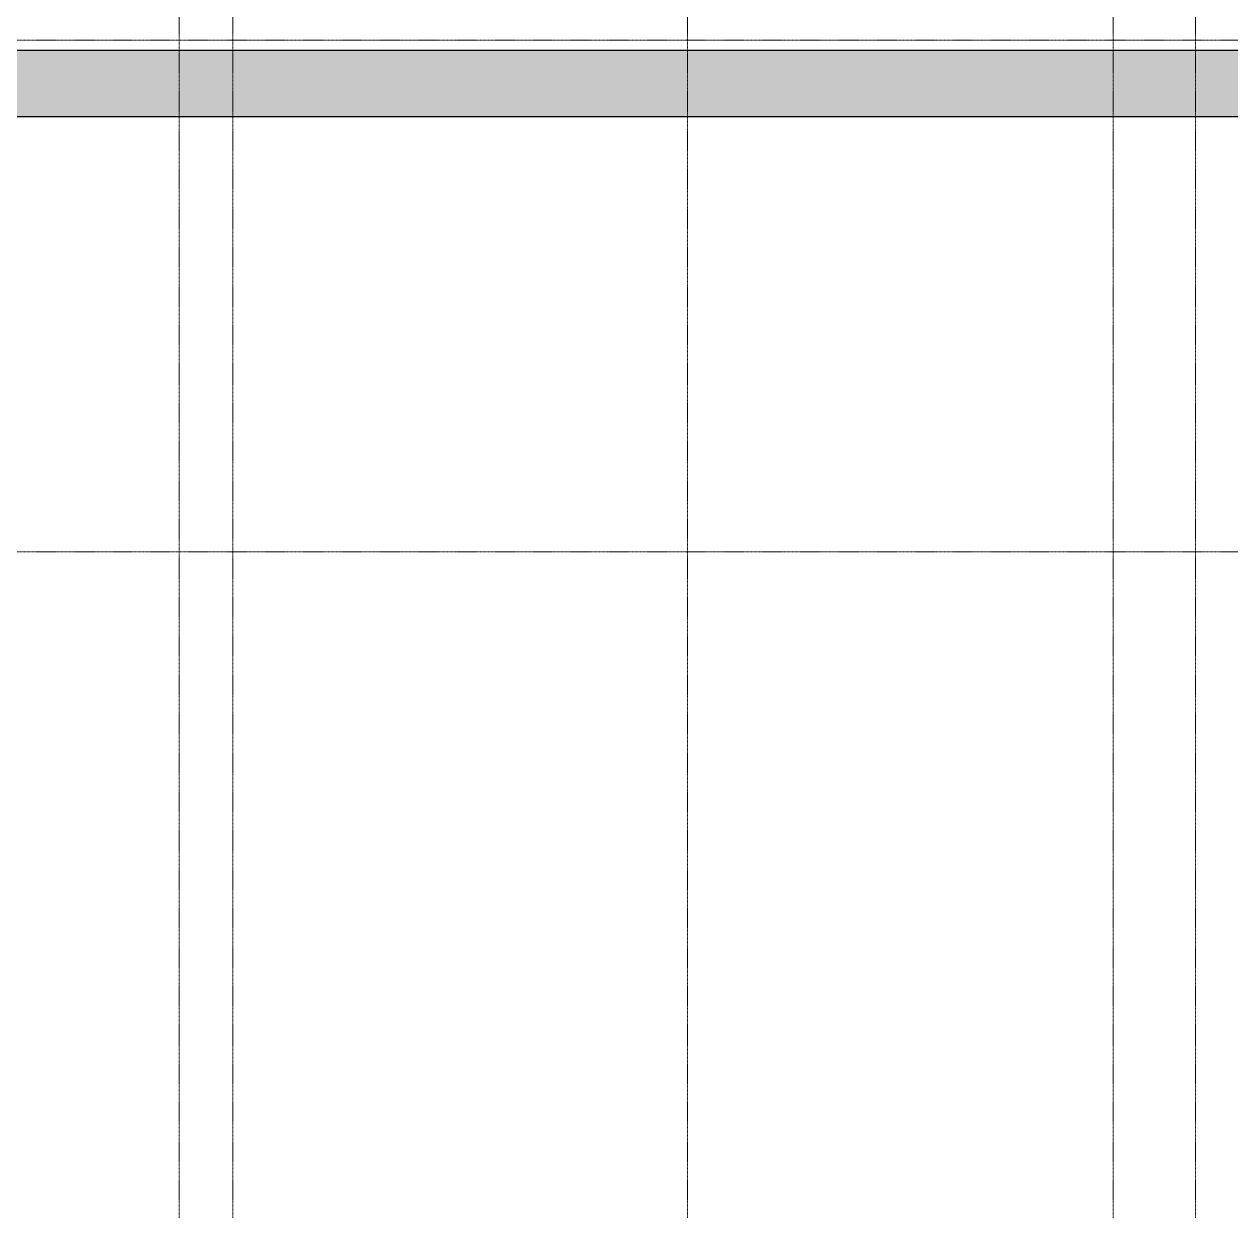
# Model space of a CAD drawing. Header units: millimetres. Extents: x -962357 to -591296, y -195428 to 59420.
# Drawn here: x -873560 to -846488, y -30741 to -3959 of the extents above; entities that cross this region are included whole.
import ezdxf

# ---------------------------------------------------------------- set-up
doc = ezdxf.new("R2010")
doc.units = ezdxf.units.MM
doc.linetypes.add('DPA_Grid _ Level 100', pattern=[10, 5.5, -1.6, 1.3, -1.6])
for name, color, linetype, lineweight in [('A-FLOR-E', 2, 'Continuous', 9), ('A-WALL', 5, 'Continuous', 9), ('A-WALL-PATT', 1, 'Continuous', 9), ('S-GRID', 251, 'Continuous', 9)]:
    doc.layers.add(name, color=color, linetype=linetype, lineweight=lineweight)

msp = doc.modelspace()

# ---------------------------------------------------------------- hatches: boundary and pattern name
at = {"layer": 'A-WALL-PATT'}
h = msp.add_hatch(dxfattribs=at)
h.set_pattern_fill('FP_1', color=256, style=0, pattern_type=2)
h.set_pattern_definition([(50, (2.4, 1), (3643.682, -318.781), [381, -4191]), (355, (2.4, 1), (-704.856, 3821.136), [304.8, -3352.8]), (100.451, (306, -25.6), (2938.852, 3502.332), [323.8, -3561.801]), (46.184, (2.4, 1017), (5421.581, -840.856), [571.5, -6286.5]), (96.636, (454, 947), (4748.05, 4948.55), [485.7, -5342.702]), (351.184, (2.4, 1017), (4748.1, 4948.506), [457.2, -5029.2]), (21, (510.4, 763), (3032.288, -2045.304), [381, -4191]), (326, (510.4, 763), (1236.042, 3683.762), [304.8, -3352.8]), (71.451, (763, 592.5), (4268.343, 1638.425), [323.8, -3561.801]), (37.5, (2.4, 1), (61.772, 1691.1008), [167.64, -3144.52, 167.64, -3235.96, -3365.5]), (37.5, (2.4, 1), (61.772, 1691.1008), [-6715.76, 167.64, -3197.86]), (7.5, (2.4, 1), (1336.3933, 2003.6115), [167.64, -1772.92, 167.64, -3068.32, -1282.7]), (7.5, (2.4, 1), (1336.3933, 2003.6115), [-5176.52, 167.64, -1115.06]), (327.5, (-1130.5, 1), (2711.8178, -114.5786), [167.64, -1102.36, 167.64, -3794.76, -5257.8]), (327.5, (-1130.5, 1), (2711.8178, -114.5786), [-5232.4, 167.64, -5090.16]), (317.5, (-1638.5, 1), (2962.5856, 508.5334), [167.64, -1483.36, 167.64, -2463.8, -3733.8]), (317.5, (-1638.5, 1), (2962.5856, 508.5334), [-4282.44, 167.64, -3566.16])])
h.paths.add_polyline_path([(-699135, -6040), (-699135, -4540), (-882991.4, -4540), (-882912.6, -6040), (-708239.9, -6040)])

# ---------------------------------------------------------------- linework, layer by layer
at = {"layer": 'A-FLOR-E'}
msp.add_line((-882991.1, -4540), (-697635.1, -4540), dxfattribs=at)
at = {"layer": 'A-WALL', "color": 7, "lineweight": 25}
for p, q in [((-882991.4, -4540), (-699135, -4540)), ((-699135, -6040), (-882912.6, -6040))]:
    msp.add_line(p, q, dxfattribs=at)
at = {"layer": 'S-GRID', "linetype": 'DPA_Grid _ Level 100'}
for p, q in [((-870080, -30741.3), (-870080, 54920.2)), ((-858680, -30741.3), (-858680, 54920.2)), ((-847280, -30741.3), (-847280, 54920.2)), ((-868878.1, -30741.3), (-868878.1, 54074.2)), ((-849125, -30741.3), (-849125, 54074.2)), ((-602984.2, -4320), (-957857, -4320)), ((-602984.2, -15795), (-957857, -15795))]:
    msp.add_line(p, q, dxfattribs=at)

doc.saveas('drawing.dxf')
